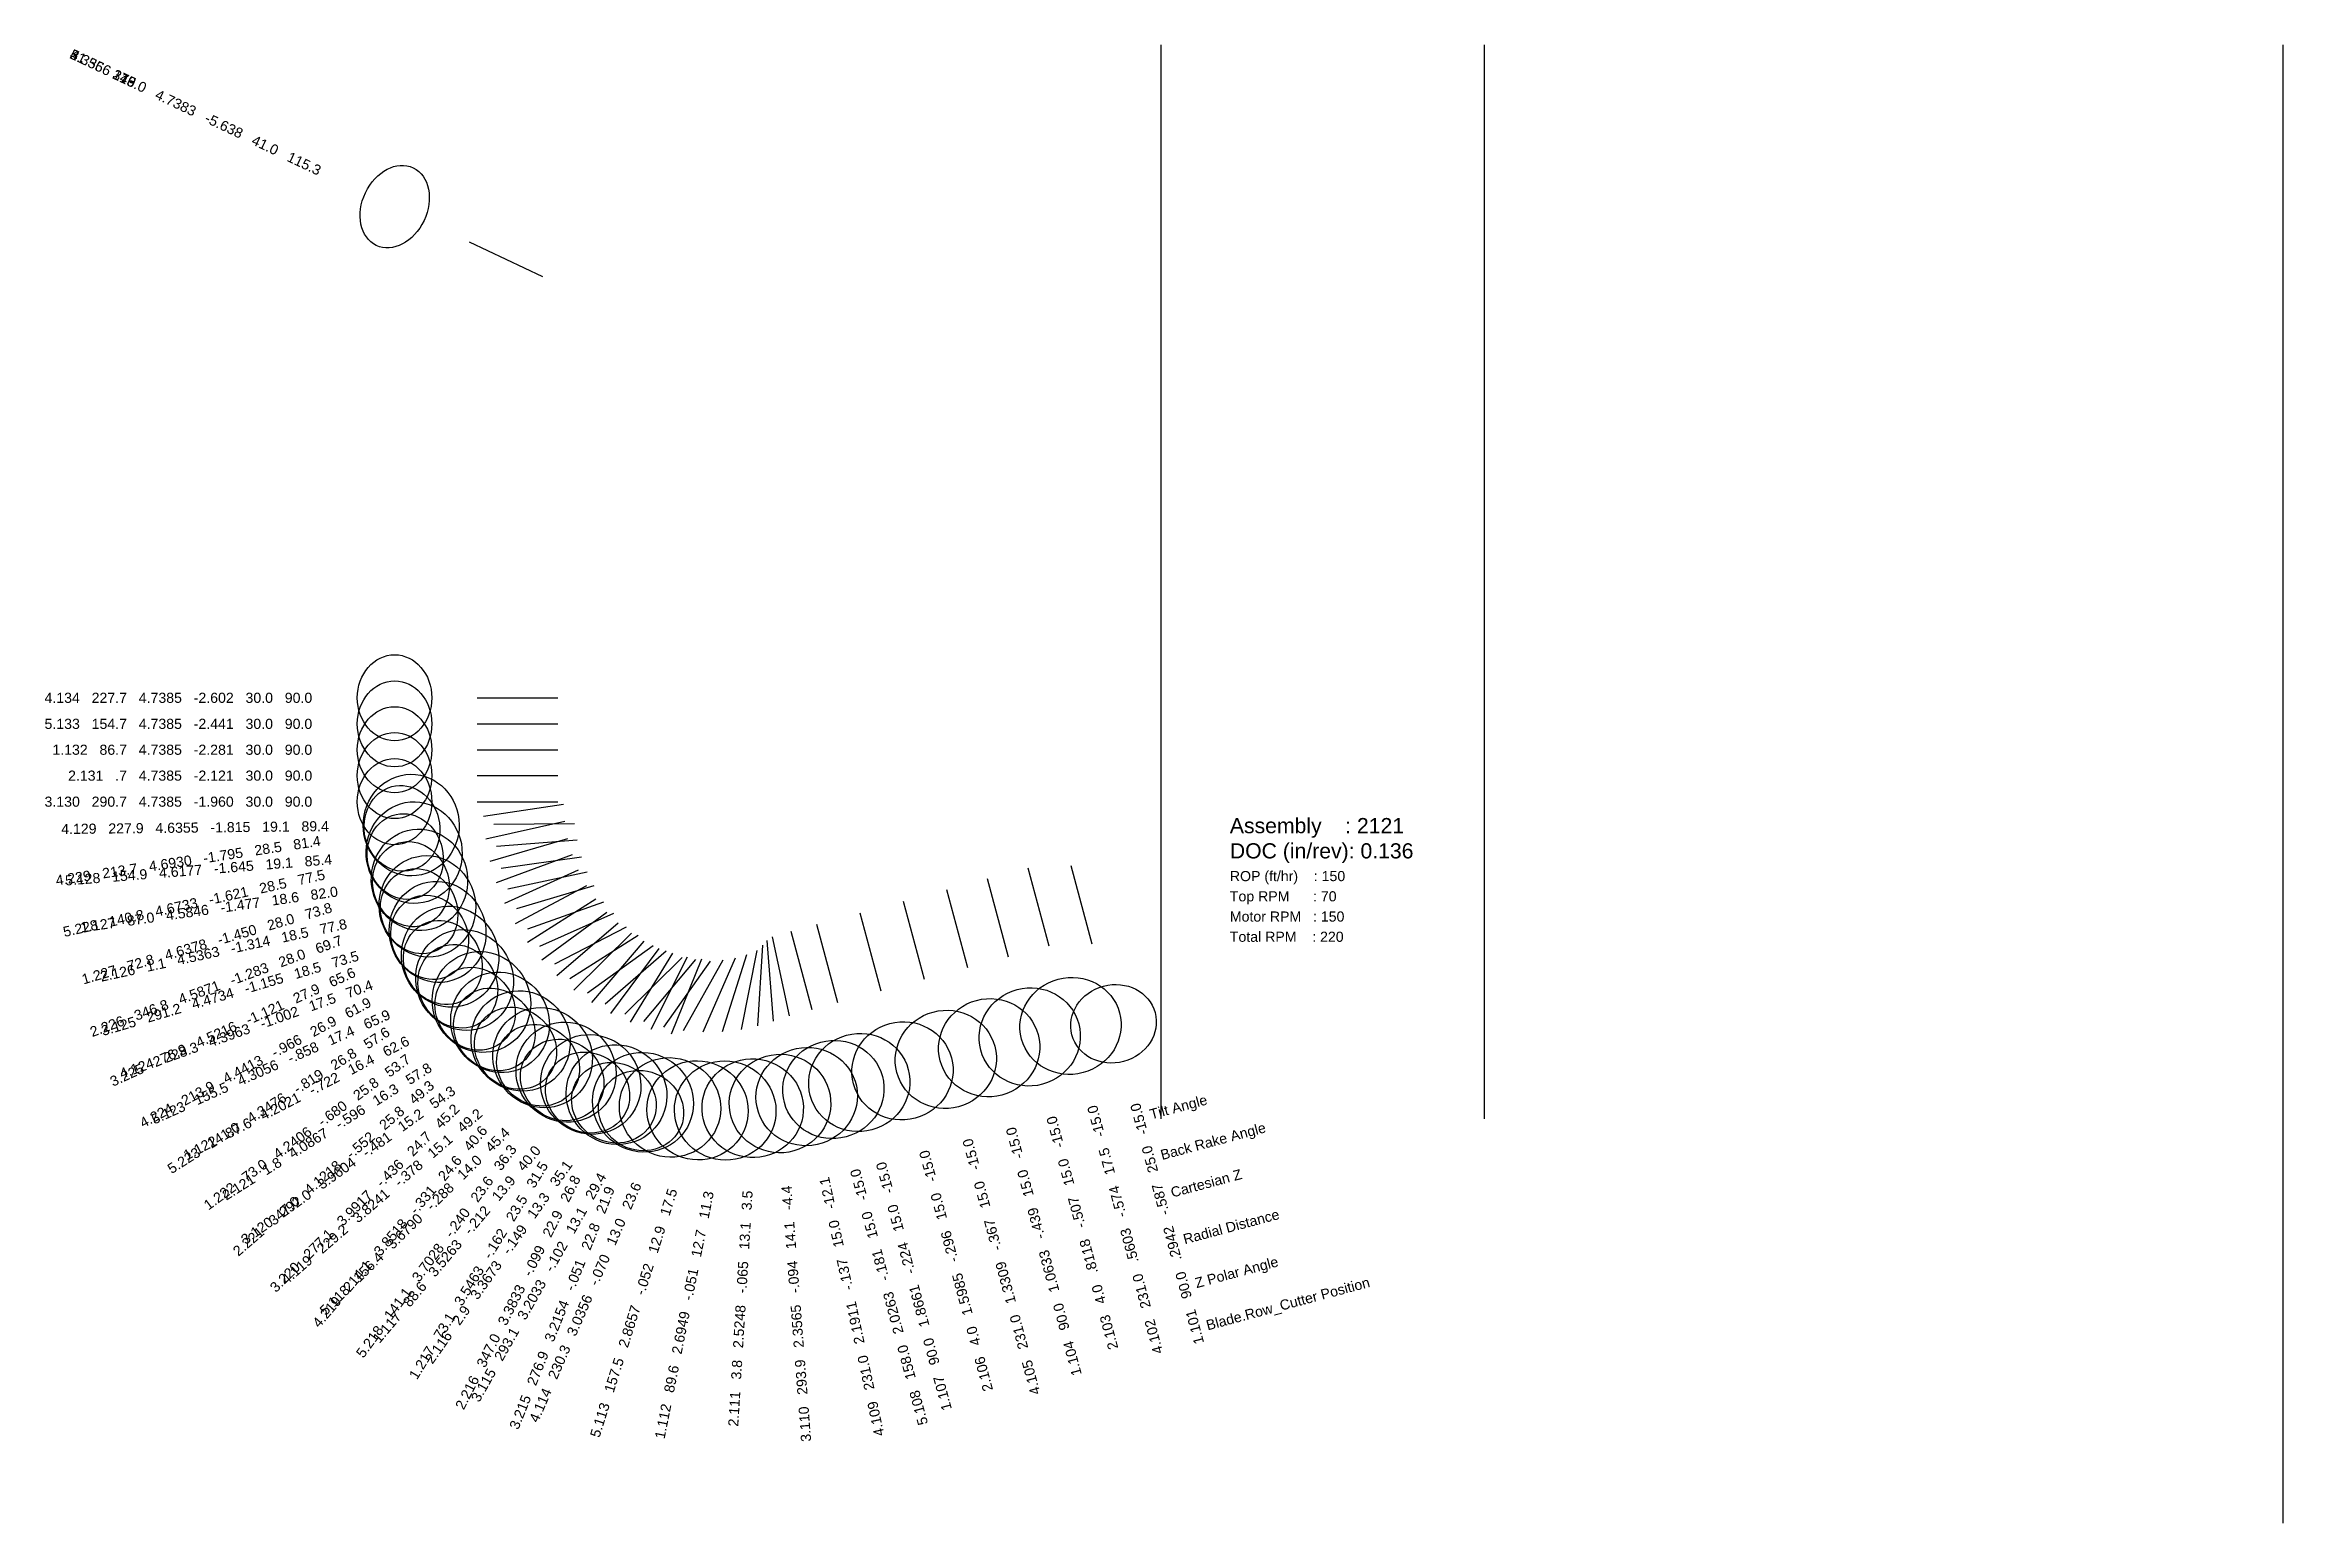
# Model space of a CAD drawing. Header units: inches. Extents: x -8.9 to 4.9, y -2.5 to 6.6.
import ezdxf
from ezdxf.enums import TextEntityAlignment as Align

# ---------------------------------------------------------------- set-up
doc = ezdxf.new("R2010")
doc.units = ezdxf.units.IN
doc.header["$MEASUREMENT"] = 0
for name, color, linetype, true_color in [('Blade_1', 30, 'Continuous', 0xff7f00), ('Blade_2', 7, 'Continuous', 0xcccc00), ('Blade_3', 7, 'Continuous', 0x00cc00), ('Blade_4', 7, 'Continuous', 0x00cccc), ('Blade_5', 7, 'Continuous', 0x0066cc)]:
    doc.layers.add(name, color=color, linetype=linetype, true_color=true_color)
doc.styles.get("Standard").update_dxf_attribs({"font": 'arial.ttf'})

msp = doc.modelspace()

# ---------------------------------------------------------------- linework, layer by layer
for p, q in [((-2, 0), (-2, 6.638)), ((0, 0), (0, 6.638)), ((4.938, -2.5), (4.938, 6.638))]:
    msp.add_line(p, q)
at = {"layer": 'Blade_1'}
for p, q in [((-6.277, 5.42), (-5.825, 5.206)), ((-6.229, 2.281), (-5.729, 2.281)), ((-6.148, 1.593), (-5.668, 1.732)), ((-6.08, 1.548), (-5.584, 1.618)), ((-2.426, 1.08), (-2.556, 1.563)), ((-3.195, 0.932), (-3.325, 1.415)), ((-5.829, 0.982), (-5.426, 1.278)), ((-5.749, 0.957), (-5.306, 1.187)), ((-3.998, 0.717), (-4.128, 1.2)), ((-5.28, 0.597), (-5.018, 1.023)), ((-5.198, 0.602), (-4.877, 0.985)), ((-4.595, 0.551), (-4.497, 1.041))]:
    msp.add_line(p, q, dxfattribs=at)
for centre, major_axis, ratio in [((-6.738, 5.638), (-0.114, -0.24), 0.754511), ((-6.739, 2.281), (0, -0.266), 0.866165), ((-6.585, 1.477), (0.044, -0.311), 0.947771), ((-6.638, 1.45), (0.074, -0.255), 0.883083), ((-6.202, 0.722), (0.145, -0.279), 0.959236), ((-6.241, 0.68), (0.157, -0.214), 0.9), ((-2.294, 0.587), (0.257, 0.069), 0.906391), ((-3.063, 0.439), (0.303, 0.081), 0.965924), ((-5.526, 0.212), (0.24, -0.202), 0.970701), ((-3.866, 0.224), (0.303, 0.081), 0.965924), ((-5.546, 0.162), (0.227, -0.139), 0.917293), ((-4.695, 0.051), (0.308, -0.062), 0.975478)]:
    msp.add_ellipse(centre, major_axis=major_axis, ratio=ratio, dxfattribs=at)
at = {"layer": 'Blade_2'}
for p, q in [((-6.277, 5.42), (-5.825, 5.206)), ((-6.229, 2.121), (-5.729, 2.121)), ((-6.109, 1.46), (-5.64, 1.633)), ((-6.038, 1.421), (-5.549, 1.526)), ((-2.944, 0.999), (-3.073, 1.482)), ((-3.73, 0.788), (-3.86, 1.271)), ((-5.735, 0.885), (-5.357, 1.211)), ((-5.655, 0.868), (-5.232, 1.134)), ((-5.153, 0.554), (-4.927, 1)), ((-5.074, 0.566), (-4.786, 0.975)), ((-4.493, 0.574), (-4.463, 1.073))]:
    msp.add_line(p, q, dxfattribs=at)
for centre, major_axis, ratio in [((-6.738, 5.638), (-0.114, -0.24), 0.754511), ((-6.739, 2.121), (0, -0.266), 0.866165), ((-6.536, 1.313), (0.066, -0.307), 0.948089), ((-6.587, 1.283), (0.092, -0.25), 0.883459), ((-6.087, 0.596), (0.167, -0.266), 0.959873), ((-6.122, 0.552), (0.174, -0.202), 0.900752), ((-2.812, 0.506), (0.303, 0.081), 0.965924), ((-3.599, 0.296), (0.303, 0.081), 0.965924), ((-5.367, 0.149), (0.257, -0.181), 0.973248), ((-5.383, 0.099), (0.237, -0.12), 0.921053), ((-4.525, 0.065), (0.313, -0.019), 0.973885)]:
    msp.add_ellipse(centre, major_axis=major_axis, ratio=ratio, dxfattribs=at)
at = {"layer": 'Blade_3'}
for p, q in [((-6.277, 5.42), (-5.825, 5.206)), ((-6.229, 1.96), (-5.729, 1.96)), ((-6.057, 1.332), (-5.602, 1.539)), ((-5.984, 1.299), (-5.505, 1.441)), ((-5.63, 0.795), (-5.275, 1.147)), ((-5.546, 0.779), (-5.14, 1.071)), ((-5.026, 0.524), (-4.839, 0.988)), ((-4.953, 0.546), (-4.707, 0.982)), ((-4.396, 0.603), (-4.435, 1.101))]:
    msp.add_line(p, q, dxfattribs=at)
for centre, major_axis, ratio in [((-6.738, 5.638), (-0.114, -0.24), 0.754511), ((-6.739, 1.96), (0, -0.266), 0.866165), ((-6.473, 1.155), (0.089, -0.301), 0.948408), ((-6.522, 1.121), (0.11, -0.242), 0.883835), ((-5.96, 0.481), (0.183, -0.255), 0.964968), ((-5.992, 0.436), (0.187, -0.189), 0.908271), ((-5.203, 0.102), (0.274, -0.154), 0.973885), ((-5.215, 0.051), (0.247, -0.099), 0.921805), ((-4.356, 0.094), (0.313, 0.024), 0.970064)]:
    msp.add_ellipse(centre, major_axis=major_axis, ratio=ratio, dxfattribs=at)
at = {"layer": 'Blade_4'}
for p, q in [((-6.277, 5.42), (-5.825, 5.206)), ((-6.229, 2.602), (-5.729, 2.602)), ((-6.189, 1.871), (-5.694, 1.945)), ((-6.126, 1.82), (-5.626, 1.826)), ((-2.692, 1.067), (-2.822, 1.549)), ((-5.991, 1.206), (-5.55, 1.442)), ((-5.916, 1.173), (-5.445, 1.341)), ((-3.463, 0.86), (-3.592, 1.343)), ((-4.298, 0.636), (-4.403, 1.124)), ((-5.52, 0.718), (-5.195, 1.098)), ((-5.438, 0.711), (-5.059, 1.038)), ((-4.832, 0.537), (-4.632, 0.995))]:
    msp.add_line(p, q, dxfattribs=at)
for centre, major_axis, ratio in [((-6.738, 5.638), (-0.114, -0.24), 0.754511), ((-6.739, 2.602), (0, -0.266), 0.866165), ((-6.693, 1.795), (0.04, -0.263), 0.878947), ((-6.636, 1.815), (0.003, -0.314), 0.944904), ((-6.396, 1.002), (0.105, -0.296), 0.953822), ((-6.441, 0.966), (0.125, -0.235), 0.891729), ((-2.56, 0.574), (0.303, 0.081), 0.953822), ((-5.824, 0.378), (0.205, -0.238), 0.965605), ((-3.331, 0.367), (0.303, 0.081), 0.965924), ((-5.852, 0.331), (0.202, -0.173), 0.909023), ((-5.036, 0.07), (0.288, -0.126), 0.974522), ((-4.191, 0.137), (0.307, 0.066), 0.965924)]:
    msp.add_ellipse(centre, major_axis=major_axis, ratio=ratio, dxfattribs=at)
at = {"layer": 'Blade_5'}
for p, q in [((-6.277, 5.42), (-5.825, 5.206)), ((-6.229, 2.441), (-5.729, 2.441)), ((-6.175, 1.731), (-5.687, 1.839)), ((-6.109, 1.685), (-5.611, 1.725)), ((-5.917, 1.092), (-5.495, 1.36)), ((-5.84, 1.066), (-5.384, 1.27)), ((-4.158, 0.674), (-4.288, 1.157)), ((-5.401, 0.651), (-5.104, 1.053)), ((-5.316, 0.646), (-4.96, 0.997)), ((-4.712, 0.539), (-4.562, 1.016))]:
    msp.add_line(p, q, dxfattribs=at)
for centre, major_axis, ratio in [((-6.738, 5.638), (-0.114, -0.24), 0.754511), ((-6.739, 2.441), (0, -0.266), 0.866165), ((-6.618, 1.645), (0.025, -0.313), 0.945223), ((-6.673, 1.621), (0.057, -0.26), 0.878947), ((-6.306, 0.858), (0.128, -0.287), 0.95414), ((-6.348, 0.819), (0.143, -0.225), 0.892105), ((-5.679, 0.288), (0.22, -0.224), 0.970064), ((-5.703, 0.24), (0.214, -0.158), 0.916541), ((-4.026, 0.181), (0.303, 0.081), 0.965924), ((-4.866, 0.052), (0.299, -0.095), 0.974841)]:
    msp.add_ellipse(centre, major_axis=major_axis, ratio=ratio, dxfattribs=at)

# ---------------------------------------------------------------- texts
for s, height, p in [('Assembly    : 2121', 0.09375, (-1.575, 1.812)), ('DOC (in/rev): 0.136', 0.09375, (-1.575, 1.656)), ('ROP (ft/hr)    : 150', 0.0625, (-1.575, 1.5)), ('Top RPM      : 70', 0.0625, (-1.575, 1.375)), ('Motor RPM   : 150', 0.0625, (-1.575, 1.25)), ('Total RPM    : 220', 0.0625, (-1.575, 1.125))]:
    msp.add_text(s, height=height).set_placement(p, align=Align.MIDDLE_LEFT)
for s, p in [('   Tilt Angle', (-2.139, 0.007)), ('   Back Rake Angle', (-2.072, -0.244)), ('   Cartesian Z', (-2.009, -0.476)), ('   Radial Distance', (-1.932, -0.765)), ('   Z Polar Angle', (-1.859, -1.036)), ('   Blade.Row_Cutter Position', (-1.79, -1.297))]:
    msp.add_text(s, height=0.0625, rotation=15).set_placement(p, align=Align.MIDDLE_LEFT)
at = {"layer": 'Blade_1'}
for s, rotation, p in [('1.356   75.0   4.7383   -5.638   41.0   115.3', 334.6602, (-7.199, 5.857)), ('1.127   87.0   4.5846   -1.477   18.6   82.0', 8.0045, (-7.09, 1.406)), ('1.227   72.8   4.6378   -1.450   28.0   73.8', 16.1893, (-7.128, 1.308)), ('1.122   87.6   4.2021   -.722   16.4   62.6', 27.4126, (-6.655, 0.487)), ('1.222   73.0   4.2406   -.680   25.8   53.7', 36.2705, (-6.652, 0.379)), ('1.101   90.0   .2942   -.587   25.0   -15.0', 105, (-2.162, 0.094)), ('1.104   90.0   1.0633   -.439   15.0   -15.0', 105, (-2.931, -0.054)), ('1.117   88.6   3.5263   -.212   13.9   40.0', 49.9788, (-5.854, -0.179)), ('1.217   73.1   3.5463   -.162   23.5   31.5', 58.4802, (-5.813, -0.273)), ('1.107   90.0   1.8661   -.224   15.0   -15.0', 105, (-3.734, -0.269)), ('1.112   89.6   2.6949   -.051   12.7   11.3', 78.6841, (-4.795, -0.449))]:
    msp.add_text(s, height=0.0625, rotation=rotation, dxfattribs=at).set_placement(p, align=Align.MIDDLE_RIGHT)
msp.add_text('1.132   86.7   4.7385   -2.281   30.0   90.0', height=0.0625, dxfattribs=at).set_placement((-7.248, 2.281), align=Align.MIDDLE_RIGHT)
at = {"layer": 'Blade_2'}
for s, rotation, p in [('2.356   349.0   4.7383   -5.638   41.0   115.3', 334.6602, (-7.199, 5.857)), ('2.226   346.8   4.5871   -1.283   28.0   69.7', 20.2571, (-7.066, 1.107)), ('2.126   1.1   4.5363   -1.314   18.5   77.8', 12.1705, (-7.035, 1.206)), ('2.121   1.8   4.0867   -.596   16.3   57.8', 32.1918, (-6.518, 0.324)), ('2.221   347.0   4.1218   -.552   25.8   49.3', 40.7481, (-6.508, 0.219)), ('2.103   4.0   .8118   -.507   15.0   -15.0', 105, (-2.68, 0.014)), ('2.116   2.9   3.3673   -.149   13.3   35.1', 54.851, (-5.661, -0.268)), ('2.106   4.0   1.5985   -.296   15.0   -15.0', 105, (-3.467, -0.197)), ('2.216   347.0   3.3833   -.099   22.9   26.8', 63.1644, (-5.614, -0.356)), ('2.111   3.8   2.5248   -.065   13.1   3.5', 86.4805, (-4.556, -0.444))]:
    msp.add_text(s, height=0.0625, rotation=rotation, dxfattribs=at).set_placement(p, align=Align.MIDDLE_RIGHT)
msp.add_text('2.131   .7   4.7385   -2.121   30.0   90.0', height=0.0625, dxfattribs=at).set_placement((-7.248, 2.121), align=Align.MIDDLE_RIGHT)
at = {"layer": 'Blade_3'}
for s, rotation, p in [('3.356   279.0   4.7383   -5.638   41.0   115.3', 334.6602, (-7.199, 5.857)), ('3.125   291.2   4.4734   -1.155   18.5   73.5', 16.4545, (-6.963, 1.01)), ('3.225   276.9   4.5216   -1.121   27.9   65.6', 24.4081, (-6.986, 0.91)), ('3.120   292.0   3.9604   -.481   15.2   54.3', 35.7166, (-6.374, 0.183)), ('3.220   277.1   3.9917   -.436   24.7   45.2', 44.7815, (-6.354, 0.076)), ('3.115   293.1   3.2033   -.102   13.1   29.4', 60.5835, (-5.454, -0.342)), ('3.215   276.9   3.2154   -.051   22.8   21.9', 68.1493, (-5.405, -0.423)), ('3.110   293.9   2.3565   -.094   14.1   -4.4', 94.4362, (-4.317, -0.414))]:
    msp.add_text(s, height=0.0625, rotation=rotation, dxfattribs=at).set_placement(p, align=Align.MIDDLE_RIGHT)
msp.add_text('3.130   290.7   4.7385   -1.960   30.0   90.0', height=0.0625, dxfattribs=at).set_placement((-7.248, 1.96), align=Align.MIDDLE_RIGHT)
at = {"layer": 'Blade_4'}
for s, rotation, p in [('4.356   216.0   4.7383   -5.638   41.0   115.3', 334.6602, (-7.199, 5.857)), ('4.129   227.9   4.6355   -1.815   19.1   89.4', 0.6212, (-7.145, 1.809)), ('4.229   213.7   4.6930   -1.795   28.5   81.4', 8.5576, (-7.197, 1.719)), ('4.124   228.3   4.3963   -1.002   17.5   70.4', 19.5886, (-6.877, 0.831)), ('4.224   213.9   4.4413   -.966   26.9   61.9', 28.1083, (-6.891, 0.726)), ('4.119   229.2   3.8241   -.378   15.1   49.2', 40.784, (-6.21, 0.045)), ('4.102   231.0   .5603   -.574   17.5   -15.0', 105, (-2.428, 0.081)), ('4.219   214.1   3.8518   -.331   24.6   40.6', 49.4286, (-6.184, -0.056)), ('4.105   231.0   1.3309   -.367   15.0   -15.0', 105, (-3.199, -0.125)), ('4.114   230.3   3.0356   -.070   13.0   23.6', 66.4417, (-5.239, -0.398)), ('4.109   231.0   2.1911   -.137   15.0   -12.1', 102.1045, (-4.084, -0.362))]:
    msp.add_text(s, height=0.0625, rotation=rotation, dxfattribs=at).set_placement(p, align=Align.MIDDLE_RIGHT)
msp.add_text('4.134   227.7   4.7385   -2.602   30.0   90.0', height=0.0625, dxfattribs=at).set_placement((-7.248, 2.602), align=Align.MIDDLE_RIGHT)
at = {"layer": 'Blade_5'}
for s, rotation, p in [('5.356   143.0   4.7383   -5.638   41.0   115.3', 334.6602, (-7.199, 5.857)), ('5.228   140.8   4.6733   -1.621   28.5   77.5', 12.4587, (-7.171, 1.511)), ('5.128   154.9   4.6177   -1.645   19.1   85.4', 4.5537, (-7.126, 1.604)), ('5.123   155.5   4.3056   -.858   17.4   65.9', 24.1137, (-6.771, 0.649)), ('5.223   141.0   4.3476   -.819   26.8   57.6', 32.4217, (-6.778, 0.545)), ('5.118   156.4   3.6790   -.288   14.0   45.4', 44.5727, (-6.042, -0.07)), ('5.218   141.1   3.7028   -.240   23.6   36.3', 53.6553, (-6.005, -0.171)), ('5.108   158.0   2.0263   -.181   15.0   -15.0', 105, (-3.894, -0.312)), ('5.113   157.5   2.8657   -.052   12.9   17.5', 72.4811, (-5.019, -0.434))]:
    msp.add_text(s, height=0.0625, rotation=rotation, dxfattribs=at).set_placement(p, align=Align.MIDDLE_RIGHT)
msp.add_text('5.133   154.7   4.7385   -2.441   30.0   90.0', height=0.0625, dxfattribs=at).set_placement((-7.248, 2.441), align=Align.MIDDLE_RIGHT)

doc.saveas('drawing.dxf')
